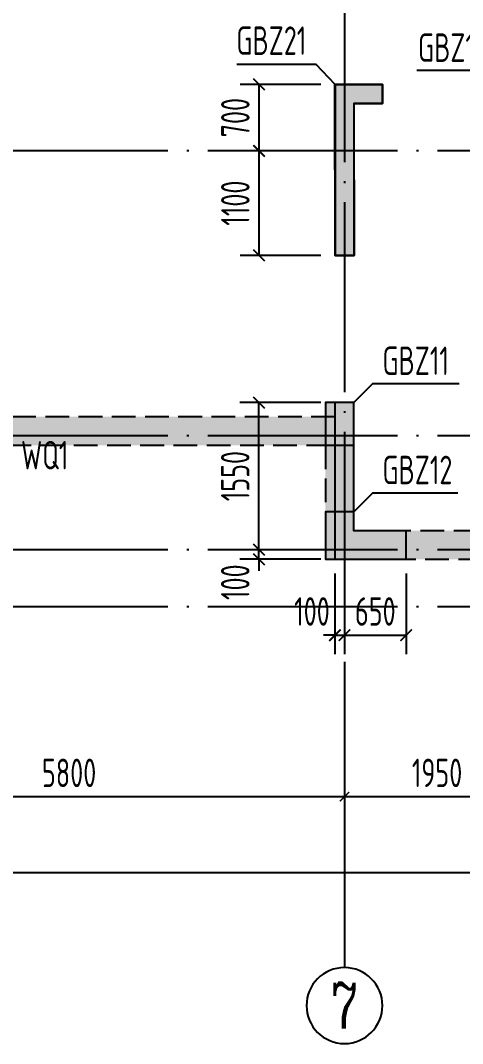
# Model space of a CAD drawing. Extents: x -1307975 to -76406, y -96289 to 379359.
# Drawn here: x -966728 to -962072, y 348893 to 359666 of the extents above; entities that cross this region are included whole.
import ezdxf
from ezdxf.enums import TextEntityAlignment as Align

# ---------------------------------------------------------------- set-up
doc = ezdxf.new("R2010")
doc.units = 0
doc.header["$LTSCALE"] = 1000
doc.linetypes.add('DASH', pattern=[0.35, 0.25, -0.1])
doc.linetypes.add('DOTE', pattern=[2.42, 2, -0.2, 0.02, -0.2])
doc.layers.get('0').update_dxf_attribs({"linetype": 'CONTINUOUS'})
doc.layers.get('DEFPOINTS').update_dxf_attribs({"linetype": 'CONTINUOUS'})
for name, color, linetype in [('A-AXIS', 1, 'CONTINUOUS'), ('A-DOTE', 10, 'DOTE'), ('AXIS_NUM', 7, 'CONTINUOUS'), ('COLU_DE_TEXT', 7, 'CONTINUOUS'), ('LABEL', 1, 'CONTINUOUS'), ('S-Q墙填充', 252, 'CONTINUOUS'), ('S-Q墙实线', 6, 'CONTINUOUS'), ('S-Q墙标注', 3, 'CONTINUOUS'), ('S-Q墙虚线', 6, 'DASH'), ('S-X详图填充', 252, 'CONTINUOUS'), ('S-X详图实线', 4, 'CONTINUOUS'), ('S-Y一般标注', 3, 'CONTINUOUS')]:
    doc.layers.add(name, color=color, linetype=linetype)
doc.styles.add('TSSD_Axis', font='complex.shx', dxfattribs={"width": 0.7, "bigfont": 'hztxt.shx'})
doc.styles.add('TSSD_DIMENSION', font='Tssdeng.shx', dxfattribs={"width": 0.7, "bigfont": 'tssdchn.shx'})
doc.styles.add('TSSD_REIN', font='tssdeng.shx', dxfattribs={"width": 0.7, "height": 300, "bigfont": 'tssdchn.shx'})
doc.styles.add('结构文字', font='zstxt.shx', dxfattribs={"width": 0.7, "bigfont": 'zshz.shx'})
doc.dimstyles.new('STRUCK', dxfattribs={"dimtxt": 400, "dimasz": 121, "dimexe": 200, "dimexo": 150, "dimgap": 115, "dimtad": 1, "dimdec": 0, "dimdsep": 46, "dimtxsty": '结构文字', "dimblk": 'ARCHTICK', "dimcen": 400, "dimclrd": 3, "dimclre": 3, "dimclrt": 7, "dimadec": 0, "dimazin": 0, "dimtfac": 1, "dimtdec": 0, "dimtix": 1, "dimtmove": 2, "dimatfit": 3, "dimldrblk": '_DIMX', "dimfxl": 1, "dimtolj": 1, "dimtzin": 0, "dimarcsym": 0})
doc.dimstyles.new('TSSD_100_100', dxfattribs={"dimtxt": 300, "dimasz": 100, "dimexe": 100, "dimexo": 250, "dimgap": 100, "dimtad": 1, "dimdec": 0, "dimzin": 0, "dimdsep": 46, "dimtxsty": 'TSSD_DIMENSION', "dimblk": 'ARCHTICK', "dimcen": 0, "dimdle": 100, "dimclrt": 7, "dimadec": 0, "dimazin": 0, "dimtfac": 1, "dimtdec": 0, "dimtix": 1, "dimtmove": 2, "dimatfit": 3, "dimldrblk": 'ARCHTICK', "dimfxl": 1, "dimtolj": 1, "dimtzin": 0, "dimarcsym": 0})

# ---------------------------------------------------------------- blocks, each defined once
blk = doc.blocks.new('_ArchTick')
at = {"color": 0, "linetype": 'ByBlock', "const_width": 0.15}
blk.add_lwpolyline([(-0.5, -0.5), (0.5, 0.5)], dxfattribs=at)
blk = doc.blocks.new('*D230')
at = {"layer": 'DEFPOINTS', "color": 0, "transparency": 16777216}
for p in [(8100, 3600), (13900, 3600), (13900, 2600)]:
    blk.add_point(p, dxfattribs=at)
at = {"layer": 'S-Y一般标注', "color": 0, "lineweight": -2, "transparency": 16777216}
for p, q in [((8100, 3350), (8100, 2500)), ((13900, 3350), (13900, 2500)), ((8000, 2600), (14000, 2600))]:
    blk.add_line(p, q, dxfattribs=at)
at = {"layer": 'S-Y一般标注', "color": 0, "lineweight": -2, "transparency": 16777216, "xscale": 100, "yscale": 100, "zscale": 100, "rotation": 180}
blk.add_blockref('_ArchTick', (8100, 2600), dxfattribs=at)
at = {"layer": 'S-Y一般标注', "color": 0, "lineweight": -2, "transparency": 16777216, "xscale": 100, "yscale": 100, "zscale": 100}
blk.add_blockref('_ArchTick', (13900, 2600), dxfattribs=at)
at = {"layer": 'S-Y一般标注', "color": 7, "transparency": 16777216, "insert": (11000, 2850), "char_height": 300, "attachment_point": 5, "style": 'TSSD_DIMENSION'}
blk.add_mtext('\\A1;5800', dxfattribs=at)
blk = doc.blocks.new('ts_axno')
at = {"color": 0, "linetype": 'ByBlock', "lineweight": -2}
blk.add_circle((0, 0), 0.5, dxfattribs=at)
at = {"color": 0, "linetype": 'ByBlock', "lineweight": -2, "style": 'TSSD_Axis', "width": 0.7}
blk.add_attdef('A', text='', height=0.6, dxfattribs=at).set_placement((0, 0), align=Align.MIDDLE_CENTER)
blk = doc.blocks.new('*D241')
at = {"layer": 'DEFPOINTS', "color": 0, "transparency": 16777216}
for p in [(4600, 3600), (54600, 3600), (54600, 1800)]:
    blk.add_point(p, dxfattribs=at)
at = {"layer": 'S-Y一般标注', "color": 0, "lineweight": -2, "transparency": 16777216}
for p, q in [((4600, 3350), (4600, 1700)), ((54600, 3350), (54600, 1700)), ((4500, 1800), (54700, 1800))]:
    blk.add_line(p, q, dxfattribs=at)
at = {"layer": 'S-Y一般标注', "color": 0, "lineweight": -2, "transparency": 16777216, "xscale": 100, "yscale": 100, "zscale": 100, "rotation": 180}
blk.add_blockref('_ArchTick', (4600, 1800), dxfattribs=at)
at = {"layer": 'S-Y一般标注', "color": 0, "lineweight": -2, "transparency": 16777216, "xscale": 100, "yscale": 100, "zscale": 100}
blk.add_blockref('_ArchTick', (54600, 1800), dxfattribs=at)
at = {"layer": 'S-Y一般标注', "color": 7, "transparency": 16777216, "insert": (29600, 2050), "char_height": 300, "attachment_point": 5, "style": 'TSSD_DIMENSION'}
blk.add_mtext('\\A1;50000', dxfattribs=at)
blk = doc.blocks.new('*D242')
at = {"layer": 'DEFPOINTS', "color": 0, "transparency": 16777216}
for p in [(13900, 3600), (15850, 3600), (15850, 2600)]:
    blk.add_point(p, dxfattribs=at)
at = {"layer": 'S-Y一般标注', "color": 0, "lineweight": -2, "transparency": 16777216}
for p, q in [((13900, 3350), (13900, 2500)), ((15850, 3350), (15850, 2500)), ((13800, 2600), (15950, 2600))]:
    blk.add_line(p, q, dxfattribs=at)
at = {"layer": 'S-Y一般标注', "color": 0, "lineweight": -2, "transparency": 16777216, "xscale": 100, "yscale": 100, "zscale": 100, "rotation": 180}
blk.add_blockref('_ArchTick', (13900, 2600), dxfattribs=at)
at = {"layer": 'S-Y一般标注', "color": 0, "lineweight": -2, "transparency": 16777216, "xscale": 100, "yscale": 100, "zscale": 100}
blk.add_blockref('_ArchTick', (15850, 2600), dxfattribs=at)
at = {"layer": 'S-Y一般标注', "color": 7, "transparency": 16777216, "insert": (14875, 2850), "char_height": 300, "attachment_point": 5, "style": 'TSSD_DIMENSION'}
blk.add_mtext('\\A1;1950', dxfattribs=at)
blk = doc.blocks.new('*D3603')
at = {"layer": 'DEFPOINTS', "color": 0, "transparency": 16777216}
for p in [(-964216, 354093), (-963416, 354093), (-963416, 353993)]:
    blk.add_point(p, dxfattribs=at)
at = {"layer": 'S-Q墙标注', "color": 3, "lineweight": -2, "transparency": 16777216}
for p, q in [((-964216, 354093), (-964216, 354214)), ((-963566, 354093), (-964416, 354093)), ((-964216, 353993), (-964216, 354093)), ((-963566, 353993), (-964416, 353993)), ((-964216, 353993), (-964216, 353872))]:
    blk.add_line(p, q, dxfattribs=at)
at = {"layer": 'S-Q墙标注', "color": 3, "lineweight": -2, "transparency": 16777216, "xscale": 121, "yscale": 121, "zscale": 121}
for p, rotation in [((-964216, 354093), 270), ((-964216, 353993), 90)]:
    blk.add_blockref('_ArchTick', p, dxfattribs=dict(at, rotation=rotation))
at = {"layer": 'S-Q墙标注', "color": 7, "transparency": 16777216, "insert": (-964466, 353751), "char_height": 300, "attachment_point": 5, "rotation": 90, "style": 'TSSD_REIN'}
blk.add_mtext('\\A1;100', dxfattribs=at)
blk = doc.blocks.new('_DIMX')
blk.add_line((-150, 0), (150, 0))
at = {"const_width": 50}
blk.add_lwpolyline([(-70, -70), (70, 70)], dxfattribs=at)
blk = doc.blocks.new('*D3604')
at = {"layer": 'DEFPOINTS', "color": 0, "transparency": 16777216}
for p in [(-964216, 355643), (-963416, 355643), (-963416, 354093)]:
    blk.add_point(p, dxfattribs=at)
at = {"layer": 'S-Q墙标注', "color": 3, "lineweight": -2, "transparency": 16777216}
for p, q in [((-963566, 355643), (-964416, 355643)), ((-964216, 354093), (-964216, 355643)), ((-963566, 354093), (-964416, 354093))]:
    blk.add_line(p, q, dxfattribs=at)
at = {"layer": 'S-Q墙标注', "color": 3, "lineweight": -2, "transparency": 16777216, "xscale": 121, "yscale": 121, "zscale": 121}
for p, rotation in [((-964216, 355643), 90), ((-964216, 354093), 270)]:
    blk.add_blockref('_ArchTick', p, dxfattribs=dict(at, rotation=rotation))
at = {"layer": 'S-Q墙标注', "color": 7, "transparency": 16777216, "insert": (-964466, 354868), "char_height": 300, "attachment_point": 5, "rotation": 90, "style": 'TSSD_REIN'}
blk.add_mtext('\\A1;1550', dxfattribs=at)
blk = doc.blocks.new('*D3605')
at = {"layer": 'DEFPOINTS', "color": 0, "transparency": 16777216}
for p in [(-963416, 353993), (-963316, 353993), (-963316, 353193)]:
    blk.add_point(p, dxfattribs=at)
at = {"layer": 'S-Q墙标注', "color": 3, "lineweight": -2, "transparency": 16777216}
for p, q in [((-963416, 353843), (-963416, 352993)), ((-963316, 353843), (-963316, 352993)), ((-963416, 353193), (-963537, 353193)), ((-963416, 353193), (-963316, 353193)), ((-963316, 353193), (-963195, 353193))]:
    blk.add_line(p, q, dxfattribs=at)
at = {"layer": 'S-Q墙标注', "color": 3, "lineweight": -2, "transparency": 16777216, "xscale": 121, "yscale": 121, "zscale": 121}
blk.add_blockref('_ArchTick', (-963416, 353193), dxfattribs=at)
at = {"layer": 'S-Q墙标注', "color": 3, "lineweight": -2, "transparency": 16777216, "xscale": 121, "yscale": 121, "zscale": 121, "rotation": 180}
blk.add_blockref('_ArchTick', (-963316, 353193), dxfattribs=at)
at = {"layer": 'S-Q墙标注', "color": 7, "transparency": 16777216, "insert": (-963658, 353443), "char_height": 300, "attachment_point": 5, "style": 'TSSD_REIN'}
blk.add_mtext('\\A1;100', dxfattribs=at)
blk = doc.blocks.new('*D3606')
at = {"layer": 'DEFPOINTS', "color": 0, "transparency": 16777216}
for p in [(-963316, 353993), (-962666, 353993), (-962666, 353193)]:
    blk.add_point(p, dxfattribs=at)
at = {"layer": 'S-Q墙标注', "color": 3, "lineweight": -2, "transparency": 16777216}
for p, q in [((-963316, 353843), (-963316, 352993)), ((-962666, 353843), (-962666, 352993)), ((-963316, 353193), (-962666, 353193))]:
    blk.add_line(p, q, dxfattribs=at)
at = {"layer": 'S-Q墙标注', "color": 3, "lineweight": -2, "transparency": 16777216, "xscale": 121, "yscale": 121, "zscale": 121, "rotation": 180}
blk.add_blockref('_ArchTick', (-963316, 353193), dxfattribs=at)
at = {"layer": 'S-Q墙标注', "color": 3, "lineweight": -2, "transparency": 16777216, "xscale": 121, "yscale": 121, "zscale": 121}
blk.add_blockref('_ArchTick', (-962666, 353193), dxfattribs=at)
at = {"layer": 'S-Q墙标注', "color": 7, "transparency": 16777216, "insert": (-962991, 353443), "char_height": 300, "attachment_point": 5, "style": 'TSSD_REIN'}
blk.add_mtext('\\A1;650', dxfattribs=at)
blk = doc.blocks.new('*D3516')
at = {"layer": 'DEFPOINTS', "color": 0, "transparency": 16777216}
for p in [(-964215, 358293), (-963415, 358293), (-963415, 357193)]:
    blk.add_point(p, dxfattribs=at)
at = {"layer": 'S-Q墙标注', "color": 3, "lineweight": -2, "transparency": 16777216}
for p, q in [((-963565, 358293), (-964415, 358293)), ((-964215, 357193), (-964215, 358293)), ((-963565, 357193), (-964415, 357193))]:
    blk.add_line(p, q, dxfattribs=at)
at = {"layer": 'S-Q墙标注', "color": 3, "lineweight": -2, "transparency": 16777216, "xscale": 121, "yscale": 121, "zscale": 121}
for p, rotation in [((-964215, 358293), 90), ((-964215, 357193), 270)]:
    blk.add_blockref('_ArchTick', p, dxfattribs=dict(at, rotation=rotation))
at = {"layer": 'S-Q墙标注', "color": 7, "transparency": 16777216, "insert": (-964465, 357743), "char_height": 300, "attachment_point": 5, "rotation": 90, "style": 'TSSD_REIN'}
blk.add_mtext('\\A1;1100', dxfattribs=at)
blk = doc.blocks.new('*D3517')
at = {"layer": 'DEFPOINTS', "color": 0, "transparency": 16777216}
for p in [(-964215, 358993), (-963415, 358993), (-963415, 358293)]:
    blk.add_point(p, dxfattribs=at)
at = {"layer": 'S-Q墙标注', "color": 3, "lineweight": -2, "transparency": 16777216}
for p, q in [((-963565, 358993), (-964415, 358993)), ((-964215, 358293), (-964215, 358993)), ((-963565, 358293), (-964415, 358293))]:
    blk.add_line(p, q, dxfattribs=at)
at = {"layer": 'S-Q墙标注', "color": 3, "lineweight": -2, "transparency": 16777216, "xscale": 121, "yscale": 121, "zscale": 121}
for p, rotation in [((-964215, 358993), 90), ((-964215, 358293), 270)]:
    blk.add_blockref('_ArchTick', p, dxfattribs=dict(at, rotation=rotation))
at = {"layer": 'S-Q墙标注', "color": 7, "transparency": 16777216, "insert": (-964465, 358643), "char_height": 300, "attachment_point": 5, "rotation": 90, "style": 'TSSD_REIN'}
blk.add_mtext('\\A1;700', dxfattribs=at)
blk = doc.blocks.new('20211109.00462574')
at = {"layer": 'S-Q墙填充'}
h = blk.add_hatch(dxfattribs=at)
h.set_pattern_fill('ARMORED', color=252, scale=30, style=0)
h.set_pattern_definition([(50, (994311.75, -393917.59), (215.178055, -18.82564), [22.5, -247.5]), (355, (994311.75, -393917.59), (-41.6254, 225.65764), [18, -198]), (100.4514, (994329.68, -393919.15), (173.552815, 206.831863), [19.122057, -210.342634]), (46.1842, (994311.75, -393857.59), (320.172315, -49.655704), [33.75, -371.25]), (96.6356, (994338.43, -393861.72), (280.39881, 292.23536), [28.68309, -315.5139]), (351.1842, (994311.75, -393857.6), (280.39858, 292.23558), [27, -297]), (21, (994341.75, -393872.59), (179.072116, -120.785667), [22.5, -247.5]), (326, (994341.75, -393872.59), (72.9946, 217.545014), [18, -198]), (71.4514, (994356.67, -393882.65), (252.06679, 96.75915), [19.122057, -210.342634]), (37.5, (994311.75, -393917.586), (3.6479566, 99.868156), [0, -195.6, 0, -201, 0, -198.75]), (7.5, (994311.75, -393917.59), (78.920861, 118.323514), [0, -114.6, 0, -191.1, 0, -75.75]), (327.5, (994244.85, -393917.586), (160.146731, -6.7664615), [0, -75, 0, -234, 0, -310.5]), (317.5, (994214.85, -393917.59), (174.95585, 30.031495), [0, -97.5, 0, -155.4, 0, -220.5]), (45, (994311.75, -393917.59), (-106.066017, 106.066017), [])])
h.paths.add_polyline_path([(9600, 1650), (9400, 1650), (9400, 1500), (300, 1500), (300, 8500), (6600, 8500), (6600, 7700), (6800, 7700), (6800, 8800), (5900, 8800), (5900, 9200), (5650, 9200), (5650, 8800), (4150, 8800), (4150, 10500), (5650, 10500), (5650, 9820), (5900, 9820), (5900, 10150), (6300, 10150), (6300, 10500), (6800, 10500), (6800, 10800), (5900, 10800), (5900, 12596), (5650, 12596), (5650, 10750), (3900, 10750), (3900, 8800), (1550, 8800), (1550, 13796), (1300, 13796), (1300, 8800), (0, 8800), (0, 1200), (9300, 1200), (9300, 0), (16100, 0), (16100, 1200), (34400, 1200), (34400, 0), (41000, 0), (41000, 1200), (50400, 1200), (50400, 8800), (42200, 8800), (42200, 10600), (39300, 10600), (39300, 10850), (36100, 10850), (36100, 10600), (33200, 10600), (33200, 8800), (17200, 8800), (17200, 10600), (14300, 10600), (14300, 12300), (15200, 12300), (15200, 14196), (12817, 14196), (12817, 13896), (14900, 13896), (14900, 12600), (14000, 12600), (14000, 9100), (14200, 9100), (14200, 10300), (16900, 10300), (16900, 8500), (33500, 8500), (33500, 10300), (36400, 10300), (36400, 10550), (39000, 10550), (39000, 10300), (41900, 10300), (41900, 8500), (50100, 8500), (50100, 1500), (41000, 1500), (41000, 1650), (40700, 1650), (40700, 300), (34700, 300), (34700, 1650), (34400, 1650), (34400, 1500), (16000, 1500), (16000, 1650), (15800, 1650), (15800, 300), (9600, 300)])
at = {"layer": 'S-Q墙实线'}
blk.add_lwpolyline([(9600, 5000), (9900, 5000), (9900, 4800), (9600, 4800), (9601, 3200), (9401, 3200), (9400, 5000), (9600, 5000)], dxfattribs=at)
blk.add_lwpolyline([(9400, 0), (10150, 0), (10150, 300), (9600, 300), (9600, 1650), (9400, 1650)], close=True, dxfattribs=at)
at = {"layer": 'S-Q墙虚线', "color": 2}
for points in [[(0, 1200), (9300, 1200), (9300, 0), (16100, 0), (16100, 1200), (34400, 1200), (34400, 0), (41000, 0), (41000, 1200), (50400, 1200)], [(50100, 1500), (41000, 1500), (41000, 1650), (40700, 1650), (40700, 300), (34700, 300), (34700, 1650), (34400, 1650), (34400, 1500), (16000, 1500), (16000, 1650), (15800, 1650), (15800, 300), (9600, 300), (9600, 1650), (9400, 1650), (9400, 1500), (300, 1500)]]:
    blk.add_lwpolyline(points, dxfattribs=at)
blk = doc.blocks.new('20210726.16350016')
at = {"layer": 'A-AXIS'}
blk.add_line((13900, 3600), (13900, 800), dxfattribs=at)
at = {"layer": 'A-DOTE'}
for p, q in [((13900.2, 13700), (13900, 3600)), ((55600, 9400), (3600, 9400)), ((55600, 6400), (3600, 6400)), ((55600, 5200), (3600, 5200)), ((55600, 4600), (3600, 4600))]:
    blk.add_line(p, q, dxfattribs=at)
at = {"layer": 'A-AXIS'}
ref = blk.add_blockref('ts_axno', (13900, 400), dxfattribs=dict(at, xscale=-800, yscale=800, zscale=800, rotation=180))
ref.add_attrib('5', '7', dxfattribs={"layer": 'AXIS_NUM', "height": 480, "style": 'TSSD_Axis', "width": 0.7}).set_placement((13900, 400), align=Align.MIDDLE_CENTER)
at = {"layer": 'S-Y一般标注'}
for base, p1, p2, picture, middle in [((54600, 1800), (4600, 3600), (54600, 3600), '*D241', (29600, 2050)), ((13900, 2600), (8100, 3600), (13900, 3600), '*D230', (11000, 2850)), ((15850, 2600), (13900, 3600), (15850, 3600), '*D242', (14875, 2850))]:
    dim = blk.add_linear_dim(base=base, p1=p1, p2=p2, dimstyle='TSSD_100_100', dxfattribs=at)
    dim.commit()
    dim.dimension.update_dxf_attribs({"geometry": picture, "text_midpoint": middle})

msp = doc.modelspace()

# ---------------------------------------------------------------- hatches: boundary and pattern name
at = {"layer": 'S-X详图填充'}
h = msp.add_hatch(color=256, dxfattribs=at)
h.dxf.hatch_style = 1
h.paths.add_polyline_path([(-963415, 357193.06), (-963215, 357193.06), (-963215.2, 358793.06), (-962915.59, 358792.98), (-962915.59, 358992.98), (-963415.2, 358993.06)])
h = msp.add_hatch(color=256, dxfattribs=at)
h.dxf.hatch_style = 1
h.paths.add_polyline_path([(-963515.6, 355192.94), (-963215.61, 355192.94), (-963215.61, 355643.09), (-963515.6, 355643.09)])
h = msp.add_hatch(color=256, dxfattribs=at)
h.dxf.hatch_style = 1
h.paths.add_polyline_path([(-963215.61, 354493.09), (-963515.6, 354493.09), (-963515.6, 353993.08), (-962665.61, 353993.07), (-962665.61, 354293.09), (-963215.61, 354293.09)])

# ---------------------------------------------------------------- linework, layer by layer
at = {"layer": 'LABEL'}
for points in [[(-963415.2, 358992.98), (-963615.2, 359203.73), (-964450.42, 359203.73)], [(-961465.61, 358693.09), (-961665.61, 359140.44), (-962554.63, 359140.44)], [(-963215.61, 355643.09), (-963015.61, 355843.09), (-962107.77, 355843.09)], [(-963215.61, 354493.1), (-963015.61, 354693.1), (-962123.17, 354693.1)]]:
    msp.add_lwpolyline(points, dxfattribs=at)
at = {"layer": 'S-X详图实线'}
for points in [[(-963415, 357193.06), (-963215, 357193.06), (-963215.2, 358793.06), (-962915.59, 358792.98), (-962915.59, 358992.98), (-963415.2, 358993.06), (-963415, 357193.06)], [(-963515.6, 355192.94), (-963215.61, 355192.94), (-963215.61, 355643.09), (-963515.6, 355643.09), (-963515.6, 355192.94)], [(-963215.61, 354493.09), (-963515.6, 354493.09), (-963515.6, 353993.08), (-962665.61, 353993.07), (-962665.61, 354293.09), (-963215.61, 354293.09), (-963215.61, 354493.09)]]:
    msp.add_lwpolyline(points, close=True, dxfattribs=at)

# ---------------------------------------------------------------- block references
at = {"layer": 'A-DOTE'}
msp.add_blockref('20210726.16350016', (-977215.6, 348893.02), dxfattribs=at)
at = {"layer": 'S-Q墙实线', "color": 2}
msp.add_blockref('20211109.00462574', (-972815.59, 353992.98), dxfattribs=at)

# ---------------------------------------------------------------- texts
at = {"layer": 'COLU_DE_TEXT', "style": 'TSSD_REIN', "width": 0.7}
for s, p in [('GBZ21', (-964453.92, 359213.88)), ('GBZ13', (-962540.99, 359140.44)), ('GBZ11', (-962915.61, 355843.09)), ('GBZ12', (-962915.61, 354693.1))]:
    msp.add_text(s, height=300, dxfattribs=at).set_placement(p, align=Align.BOTTOM_LEFT)
at = {"layer": 'S-Q墙标注', "style": 'TSSD_REIN', "width": 0.7}
msp.add_text('WQ1', height=300, dxfattribs=at).set_placement((-966472.61, 354848.76), align=Align.BOTTOM_CENTER)

# ---------------------------------------------------------------- dimensions: what is measured, and where the dimension line sits
at = {"layer": 'S-Q墙标注'}
for base, p1, p2, picture, middle in [((-964215.11, 358993.06), (-963414.8, 358293.06), (-963415.2, 358993.06), '*D3517', (-964465.11, 358643.06)), ((-964215.11, 358293.06), (-963415, 357193.06), (-963414.8, 358293.06), '*D3516', (-964465.11, 357743.06)), ((-964215.59, 355643.06), (-963415.59, 354093.06), (-963415.59, 355643.06), '*D3604', (-964465.59, 354868.06))]:
    dim = msp.add_linear_dim(base=base, p1=p1, p2=p2, angle=90, dimstyle='STRUCK', override={"dimtxt": 300, "dimgap": 100, "dimtxsty": 'TSSD_REIN'}, dxfattribs=at)
    dim.commit()
    dim.dimension.update_dxf_attribs({"geometry": picture, "text_midpoint": middle})
dim = msp.add_linear_dim(base=(-964215.59, 354093.06), p1=(-963415.59, 353993.06), p2=(-963415.59, 354093.06), angle=90, dimstyle='STRUCK', override={"dimtxt": 300, "dimgap": 100, "dimtxsty": 'TSSD_REIN'}, dxfattribs=at)
dim.commit()
dim.dimension.update_dxf_attribs({"geometry": '*D3603', "text_midpoint": (-964465.59, 353751.13), "dimtype": 160})
dim = msp.add_linear_dim(base=(-963315.57, 353193.06), p1=(-963415.59, 353993.06), p2=(-963315.57, 353993.06), dimstyle='STRUCK', override={"dimtxt": 300, "dimgap": 100, "dimtxsty": 'TSSD_REIN'}, dxfattribs=at)
dim.commit()
dim.dimension.update_dxf_attribs({"geometry": '*D3605', "text_midpoint": (-963657.51, 353443.06), "dimtype": 160})
dim = msp.add_linear_dim(base=(-962665.6, 353193.06), p1=(-963315.57, 353993.06), p2=(-962665.6, 353993.06), dimstyle='STRUCK', override={"dimtxt": 300, "dimgap": 100, "dimtxsty": 'TSSD_REIN'}, dxfattribs=at)
dim.commit()
dim.dimension.update_dxf_attribs({"geometry": '*D3606', "text_midpoint": (-962990.58, 353443.06)})

doc.saveas('drawing.dxf')
